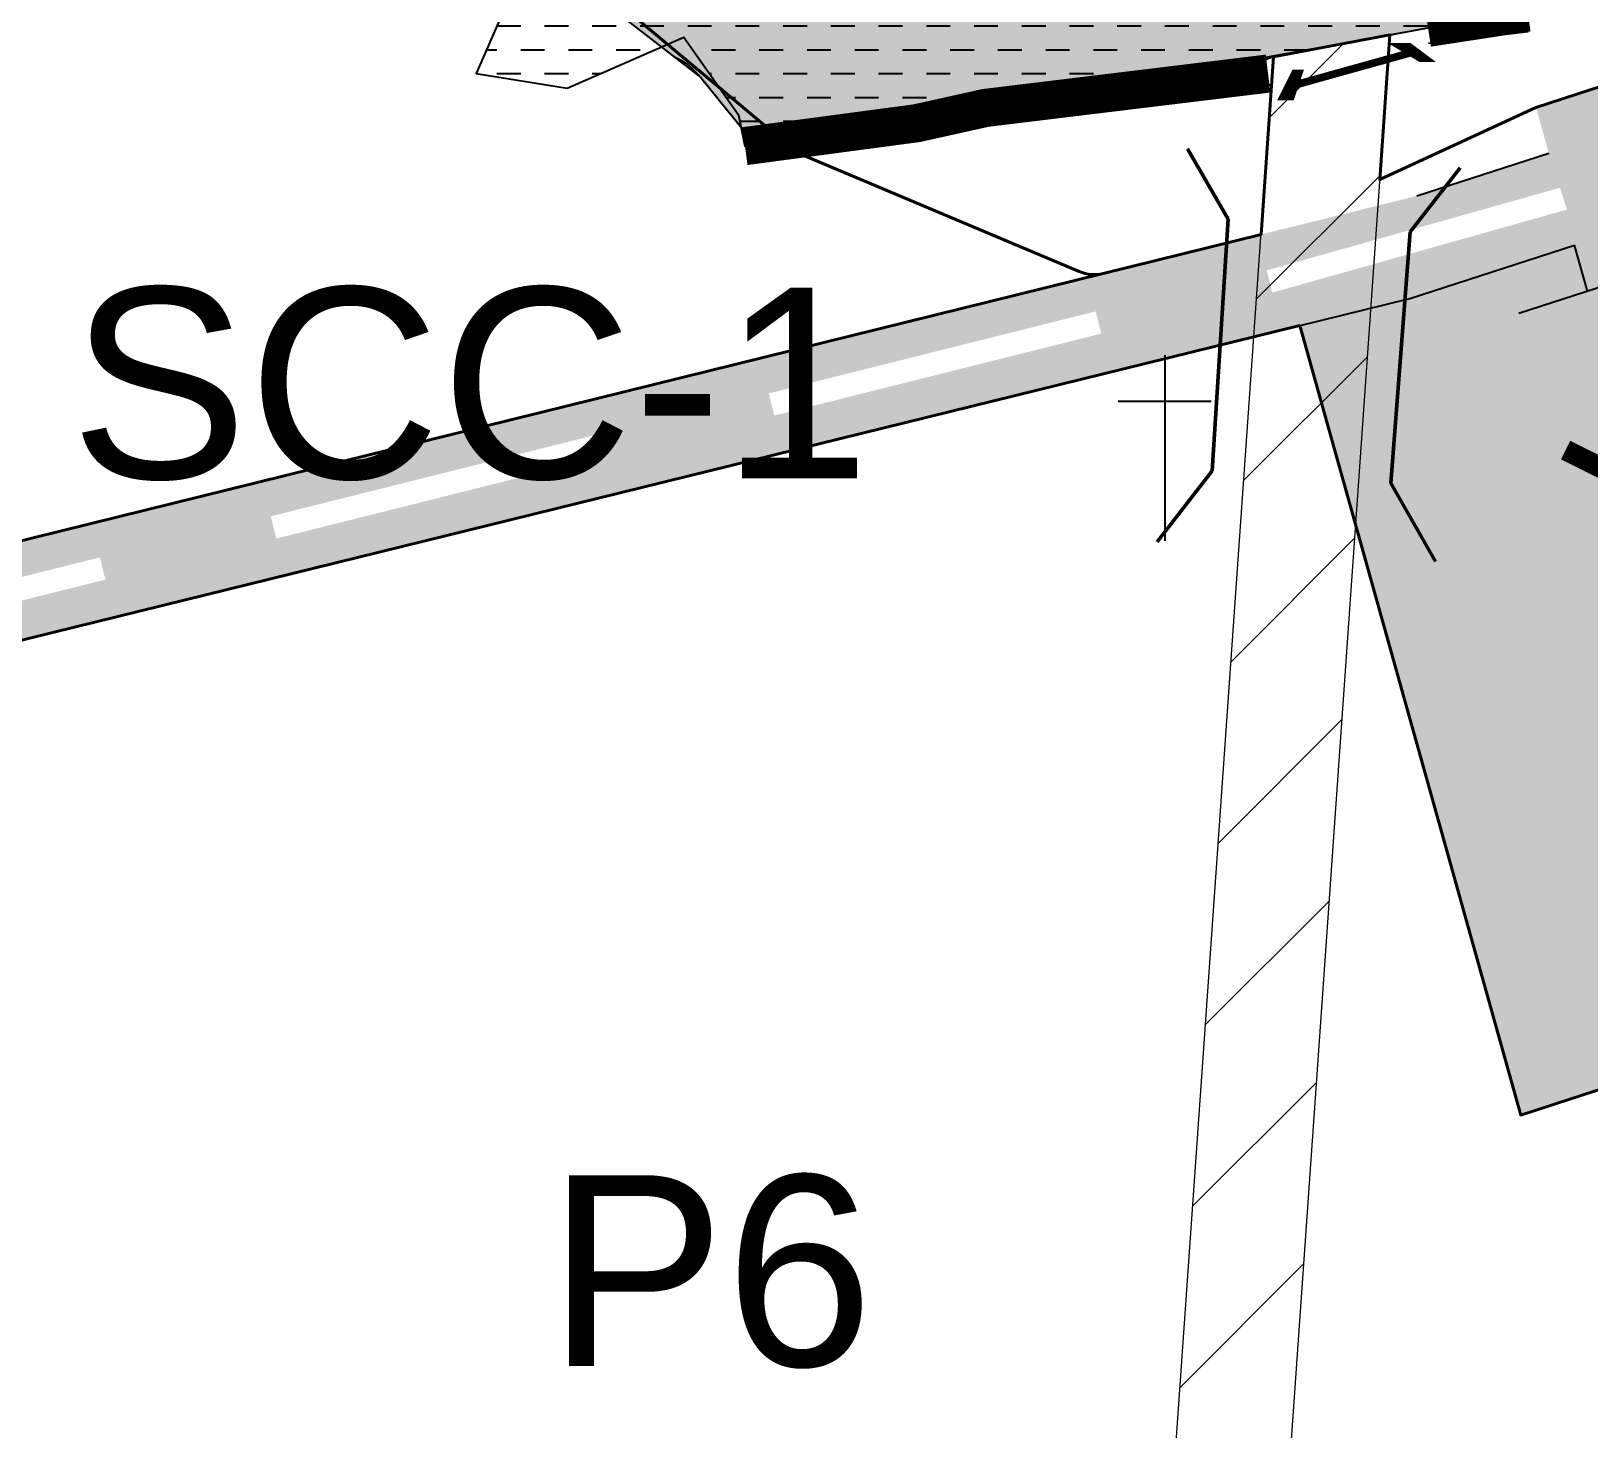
# Model space of a CAD drawing. Header units: metres. Extents: x 201400 to 215600, y 173235 to 1738400.
# Drawn here: x 203953 to 204361, y 1734819.9 to 1735186.1 of the extents above; entities that cross this region are included whole.
import ezdxf

# ---------------------------------------------------------------- set-up
doc = ezdxf.new("R2010")
doc.units = ezdxf.units.M
doc.header["$PDMODE"] = 1
doc.header["$PDSIZE"] = -10
for name, color, linetype in [('11 KV POWER LINE', 1, 'Continuous'), ('CHECK DAM', 6, 'Continuous'), ('name power lines', 1, 'Continuous'), ('Names', 1, 'Continuous'), ('new streem', 7, 'Continuous'), ('SINGLE CELL CULVERT', 7, 'Continuous')]:
    doc.layers.add(name, color=color, linetype=linetype)
doc.layers.add('250Acres', color=7, linetype='Continuous', lineweight=25)
doc.layers.add('BUND', color=7, linetype='Continuous', true_color=0x3dcfff)
doc.layers.add('STREAM', color=7, linetype='Continuous', lineweight=0, true_color=0x3dcfff)
doc.styles.get("Standard").update_dxf_attribs({"font": 'arial.ttf', "height": 50})
pattern_1 = [(0, (0, 0), (6.25, 6.25), [6.25, -6.25])]

# ---------------------------------------------------------------- blocks, each defined once
blk = doc.blocks.new('SINGLE CELL CULVERT')
at = {"layer": 'name power lines', "color": 160, "linetype": 'Continuous', "lineweight": 50, "ltscale": 190}
for p, q in [((-44.63211554248119, 42.80762459151447), (-55.25515639712103, 61.25975894508883)), ((3.05827189233969, 39.45714948885143), (16.15692822352867, 56.24272250616923)), ((-44.63211554248119, 42.80762459151447), (-48.78628018431482, -23.12300550029613)), ((3.05827189233969, 39.45714948885143), (-2.046747014654102, -26.40667859697714)), ((-63.24999811378075, -41.75298726046458), (-48.78628018431482, -23.12300550029613)), ((9.67006246294477, -46.87596613680944), (-2.046747014654102, -26.40667859697714))]:
    blk.add_line(p, q, dxfattribs=at)

msp = doc.modelspace()

# ---------------------------------------------------------------- hatches: boundary and pattern name
h = msp.add_hatch(color=253)
h.dxf.hatch_style = 1
h.paths.add_polyline_path([(205536.4135051743, 1735498.397063313), (206667.8875884388, 1735864.491629722), (206659.9999999992, 1735914.491629722), (206597.45, 1735894.253238523), (205917.715808713, 1735674.321560269), (205691.2312113899, 1735601.041242424), (204361.3911015763, 1735170.764274002), (204347.1634394153, 1735166.150173987), (204350.5319215958, 1735154.112709531), (204353.4564270689, 1735145.074055442), (204355.3034831573, 1735139.365431807), (204357.2743581522, 1735130.018225414), (204360.6455764306, 1735117.970983354), (204532.9734776244, 1735173.728608916), (205284.8220696278, 1735416.993292011), (205337.5984259034, 1735434.06936786)])
h.paths.add_polyline_path([(205329.5421461081, 1735451.914427561), (205245.3936799965, 1735425.256950739), (205242.3736857038, 1735434.790031798), (205326.5221518159, 1735461.44750862)], flags=16)
h.paths.add_polyline_path([(205447.0563219558, 1735501.016207084), (205531.2047880678, 1735527.673683906), (205534.22478236, 1735518.140602847), (205450.0763162484, 1735491.483126025)], flags=16)
h.paths.add_polyline_path([(205124.8595098563, 1735385.688252275), (205040.7110437447, 1735359.030775452), (205037.691049452, 1735368.563856511), (205121.8395155641, 1735395.221333334)], flags=16)
h.paths.add_polyline_path([(205651.7389582076, 1735567.24238237), (205735.8874243197, 1735593.899859193), (205738.9074186118, 1735584.366778134), (205654.7589525002, 1735557.709301311)], flags=16)
h.paths.add_polyline_path([(204920.1768736044, 1735319.462076989), (204836.0284074928, 1735292.804600166), (204833.0084132002, 1735302.337681225), (204917.1568793122, 1735328.995158048)], flags=16)
h.paths.add_polyline_path([(205859.4415887521, 1735623.935476597), (205856.4215944594, 1735633.468557656), (205940.5700605715, 1735660.126034479), (205943.5900548637, 1735650.59295342)], flags=16)
h.paths.add_polyline_path([(204712.4742430604, 1735262.768982761), (204715.4942373526, 1735253.235901702), (204631.345771241, 1735226.57842488), (204628.3257769483, 1735236.111505939)], flags=16)
h.paths.add_polyline_path([(206064.1242250039, 1735690.161651884), (206061.1042307112, 1735699.694732943), (206145.2526968233, 1735726.352209765), (206148.2726911155, 1735716.819128706)], flags=16)
h.paths.add_polyline_path([(204507.7916068086, 1735196.542807475), (204510.8116011008, 1735187.009726416), (204426.6631349892, 1735160.352249594), (204423.6431406965, 1735169.885330653)], flags=16)
h.paths.add_polyline_path([(206268.8068612557, 1735756.38782717), (206265.7868669631, 1735765.920908229), (206349.9353330751, 1735792.578385051), (206352.9553273673, 1735783.045303992)], flags=16)
h.paths.add_polyline_path([(206473.4894975075, 1735822.614002456), (206470.4695032149, 1735832.147083515), (206554.617969327, 1735858.804560338), (206557.6379636191, 1735849.271479279)], flags=16)
h = msp.add_hatch(color=253)
h.dxf.hatch_style = 1
h.paths.add_polyline_path([(203041.29199696, 1735000.875364602), (202843.04076387, 1735135.839622395), (202766.0085576275, 1735187.089400664), (202652.6042346708, 1735219.558328992), (202540.0942030898, 1735250.676374335, 0.4288992172783962), (202509.0322254577, 1735232.035674777, -0.4598806021382701), (202475.5168144284, 1735214.212315244), (202419.2655989274, 1735236.265119739), (202362.2054316767, 1735257.20606932), (202286.7243106143, 1735305.0171767), (202198.5904208341, 1735364.789872847, -0.03447855333465844), (202195.8802054304, 1735366.914543567), (202165.8044353139, 1735394.036761801, 0.2824262066230628), (202140.0863045676, 1735398.804209951), (202046.7654026768, 1735362.906420383, -0.1569763868201466), (202031.469129493, 1735362.051843483), (201969.112752681, 1735378.346619271, -0.4087861654892921), (201961.9206398031, 1735390.369953617), (201963.1555285247, 1735395.481738102, 0.3059255973875148), (201959.2478957031, 1735405.967028678), (201878.5746873828, 1735463.596277169, 0.03859538486408543), (201871.9763007398, 1735467.579783832), (201693.4916860394, 1735557.345285322), (201687.5656, 1735532.342), (201862.4702, 1735444.377), (201936.4769, 1735391.51), (201929.5521, 1735362.845), (202040.7198, 1735333.795), (202149.0619, 1735375.471), (202181.7012, 1735346.037), (202273.016, 1735284.107), (202351.0845, 1735234.657), (202410.3955, 1735212.89), (202519.7462, 1735170.02), (202533.4299, 1735226.581), (202645.8313, 1735195.493), (202755.3939, 1735164.124), (202829.0821, 1735115.099), (203025.0341, 1734981.7), (203149.2168, 1734851.568), (203263.3753, 1734869.518), (203331.4857186705, 1734848.458375855), (203393.8817260711, 1734864.227445599, 0.06463276915815909), (203417.8227779092, 1734873.69633197), (203447.7047457342, 1734890.243337143), (203477.7230604223, 1734905.863976704, -0.01813698026325959), (203500.0000000001, 1734915.627634207), (204314.1024383698, 1735116.049716999), (204357.2743581522, 1735130.018225414), (204355.3034831573, 1735139.365431807), (204278.0960439697, 1735117.609374842), (204276.6363868414, 1735123.429117196), (204353.4564270689, 1735145.074055442), (204350.5319215958, 1735154.112709531), (204315.9913924546, 1735142.936934296), (204282.3236731089, 1735134.619737445), (203520.9564120301, 1734946.533300057, 0.08434302836538603), (203512.6999946242, 1734945.13057896), (203476.0343726923, 1734932.301698125, 0.03582411761886752), (203466.1827781787, 1734928.041034347), (203435.8772151674, 1734912.27091929), (203405.7119668906, 1734895.567048841, -0.06463276918658103), (203387.7561780039, 1734888.465384061), (203363.620664637, 1734882.36572145, -0.1497560692175793), (203305.1047141294, 1734885.279907028, 0.03100344537991771), (203293.2152809638, 1734888.764204187), (203283.9277252422, 1734890.871228097, 0.09504710466181815), (203246.2704902838, 1734892.135640613), (203209.9931410415, 1734886.431480006, -0.2459751381787346), (203122.1151787176, 1734916.180135013)])
h.paths.add_polyline_path([(203107.9232645811, 1734917.291337422), (203115.2423987318, 1734909.621560833, 0.1761146384332992), (203182.2785007862, 1734876.397468286), (203181.611008709, 1734870.434712688, -0.1761146384270866), (203110.9016955849, 1734905.479303455), (203104.4832491204, 1734912.205242537)], flags=16)
h.paths.add_polyline_path([(203028.9294212801, 1734990.863579888), (202955.8126531216, 1735040.316611842), (202959.1741217402, 1735045.28657449), (203032.29015265, 1734995.834041179)], flags=16)
h.paths.add_polyline_path([(203284.0318933612, 1734881.106190841), (203291.1134700773, 1734879.49962697, -0.03100344538045878), (203301.8734070922, 1734876.346338042, 0.1497560692177326), (203365.9483728981, 1734873.155304834), (203390.0838862655, 1734879.254967445, 0.03228270532596696), (203400.4575508179, 1734882.601805375), (203402.6642739114, 1734877.022345438, -0.03228270530464187), (203391.5540178004, 1734873.437862213), (203367.4185044326, 1734867.338199602, -0.1497560692181543), (203299.8325815961, 1734870.704083945, 0.03100344537132181), (203289.7860105741, 1734873.648315043), (203282.7044338543, 1734875.254878915)], flags=16)
h.paths.add_polyline_path([(202870.023699243, 1735098.462612426), (202796.9069310845, 1735147.915644381), (202800.2683997032, 1735152.885607029), (202873.384430613, 1735103.433073718)], flags=16)
h.paths.add_polyline_path([(202756.5278451764, 1735174.584565774), (202671.4321520942, 1735198.044897704), (202673.0268201347, 1735203.829103254), (202758.1216551827, 1735180.369007878)], flags=16)
h.paths.add_polyline_path([(203483.5304878085, 1734924.859783088), (203515.8374332391, 1734936.163612977, -0.1009488616055907), (203521.9764517166, 1734936.999699736), (203568.7556062017, 1734948.555915719), (203570.379627472, 1734942.77673849), (203522.3975482378, 1734930.923354712, 0.1228276536441084), (203517.8189734163, 1734930.50026604), (203485.5120279857, 1734919.196436152)], flags=16)
h.paths.add_polyline_path([(202621.0580282564, 1735212.276910317), (202535.9623351743, 1735235.737242247), (202537.5570032147, 1735241.521447797), (202622.6518382627, 1735218.061352421)], flags=16)
h.paths.add_polyline_path([(203624.5696471168, 1734962.344060531), (203710.1872849058, 1734983.817931313), (203711.6478053399, 1734977.998405485), (203626.0293042451, 1734956.524318177)], flags=16)
h.paths.add_polyline_path([(202502.2671817847, 1735201.031400029, -0.2089250898094202), (202469.8594021308, 1735199.78166432), (202423.8577014832, 1735217.816234805), (202425.9271721822, 1735223.449532392), (202472.0493679461, 1735205.367722835, 0.2189201740648224), (202500.831828067, 1735207.029724915)], flags=16)
h.paths.add_polyline_path([(203754.9829937458, 1734994.561077219), (203840.6006315347, 1735016.034948), (203842.0611519689, 1735010.215422173), (203756.4426508741, 1734988.741334865)], flags=16)
h.paths.add_polyline_path([(202381.0983192277, 1735233.761559383), (202355.310454038, 1735243.225646341), (202310.0965715548, 1735271.864937333), (202313.4659804967, 1735276.833077227), (202357.9794776395, 1735248.637422978), (202383.1654906065, 1735239.394214395)], flags=16)
h.paths.add_polyline_path([(203885.396340343, 1735026.778093898), (203971.0139781319, 1735048.251964679), (203972.4744985661, 1735042.432438852), (203886.8559974713, 1735020.958351544)], flags=16)
h.paths.add_polyline_path([(202278.7489052576, 1735298.947387657), (202275.3811484791, 1735293.981683851), (202209.0480965927, 1735338.968979486), (202212.415853371, 1735343.934683291)], flags=16)
h.paths.add_polyline_path([(204015.8096891758, 1735058.995101664), (204101.4273269647, 1735080.468972445), (204102.8878473989, 1735074.649446618), (204017.2693463041, 1735053.17535931)], flags=16)
h.paths.add_polyline_path([(202177.2653617886, 1735370.908975782), (202172.3571269997, 1735367.255815387), (202155.4240634192, 1735382.525989484, 0.2824262066221948), (202145.6511737356, 1735384.337619781), (202119.2054447587, 1735374.16473038), (202117.0513018549, 1735379.764700768), (202143.4970308318, 1735389.937590169, -0.2824262066201669), (202159.4422718944, 1735386.981772317)], flags=16)
h.paths.add_polyline_path([(202075.6579288604, 1735357.413289596), (202052.330271845, 1735348.439830213, -0.1569763868212292), (202027.5503092871, 1735347.055415635), (202012.7704983892, 1735350.917630168), (202014.2874610495, 1735356.722699013), (202029.0672719482, 1735352.860484479, 0.1569763868192004), (202050.1761289417, 1735354.039800601), (202073.5037859565, 1735363.013259984)], flags=16)
h.paths.add_polyline_path([(204146.2230380086, 1735091.21210943), (204231.8406757975, 1735112.685980211), (204233.3011962317, 1735106.866454384), (204147.6826951369, 1735085.392367076)], flags=16)
h.paths.add_polyline_path([(201975.7732382063, 1735360.585639926), (201965.1939324753, 1735363.350191423, -0.3150088643801426), (201946.2548468879, 1735385.615071855, 0.1960712157721028), (201937.5065883981, 1735402.347365719), (201941.0425002481, 1735407.297167438), (201941.6994368034, 1735406.827882024, -0.2330797847329733), (201952.152651536, 1735387.348423368, 0.3315724031856997), (201966.7108951356, 1735369.155260267), (201977.1133691517, 1735366.436917888)], flags=16)
h.paths.add_polyline_path([(201902.342980874, 1735434.942333227), (201899.2365832583, 1735429.787740888), (201869.5649230904, 1735450.983817163), (201834.241701109, 1735469.20780182), (201836.9375454058, 1735474.568065203), (201870.4424939082, 1735457.582520189)], flags=16)
h.paths.add_polyline_path([(201777.8014981556, 1735504.309435048), (201775.106449005, 1735498.948771762), (201696.2476802944, 1735538.609315793), (201698.9435245911, 1735543.969579176)], flags=16)
at = {"true_color": 0xd7ecd5}
h = msp.add_hatch(color=254, dxfattribs=at)
h.dxf.hatch_style = 1
h.paths.add_polyline_path([(204561.0705957646, 1735182.819583632), (204375.9520525773, 1735122.923476594), (204373.9276407547, 1735122.268467187), (204360.6455764306, 1735117.970983354), (204360.041607689, 1735120.129300326), (204357.2743581522, 1735130.018225414), (204314.1024383698, 1735116.049716999), (204289.1784671042, 1735109.913739514), (204287.2354908162, 1735109.435402469), (204285.2925145281, 1735108.957065424), (204343.1751756754, 1734902.11005279), (204356.0477444668, 1734906.275042126), (204362.5152936307, 1734908.367652679), (204414.5850688868, 1734925.215110415), (204435.496177037, 1734931.981012688), (204492.5426995213, 1734950.438723936), (204618.8264071581, 1734991.29850135), (204621.8158497386, 1734995.076615396)])
at = {"layer": 'STREAM', "linetype": 'Continuous', "lineweight": 25}
h = msp.add_hatch(dxfattribs=at)
h.set_pattern_fill('DASH', color=256, scale=50, style=0)
h.set_pattern_definition(pattern_1)
h.paths.add_polyline_path([(204211.9236497208, 1735290.935419547), (204169.3, 1735296.5), (204134.1610773896, 1735291.266812911), (204116.1824405367, 1735279.371778077), (204110.6254073277, 1735250.309620677), (204096.3077313363, 1735224.567693481), (204102.989504626, 1735213.126836949), (204076.2638451704, 1735190.244831997), (204069.5827887323, 1735174.990453918), (204093.444626249, 1735171.176640482), (204123.9875202039, 1735184.524403732), (204138.315232117, 1735164.19700579), (204140, 1735156), (204185, 1735162), (204203, 1735166), (204318.9, 1735187), (204345, 1735191), (204308.0274721128, 1735247.903847605), (204304.9824923156, 1735275.901544523), (204309.0790453654, 1735298.938747815), (204303.9292893219, 1735302.929289322), (204268, 1735306), (204266.3891409238, 1735307.203619692), (204258, 1735309.1), (204250, 1735302.5), (204252, 1735295.9), (204250, 1735291), (204244.0998184624, 1735288.993977164)])
h = msp.add_hatch(dxfattribs=at)
h.set_pattern_fill('DASH', color=256, scale=50, style=0)
h.set_pattern_definition(pattern_1)
h.paths.add_polyline_path([(204211.9236497208, 1735290.935419547), (204169.3, 1735296.5), (204134.1610773896, 1735291.266812911), (204116.1824405367, 1735279.371778077), (204110.6254073277, 1735250.309620677), (204096.3077313363, 1735224.567693481), (204102.989504626, 1735213.126836949), (204076.2638451704, 1735190.244831997), (204069.5827887323, 1735174.990453918), (204093.444626249, 1735171.176640482), (204123.9875202039, 1735184.524403732), (204138.315232117, 1735164.19700579), (204140, 1735156), (204185, 1735162), (204203, 1735166), (204318.9, 1735187), (204345, 1735191), (204308.0274721128, 1735247.903847605), (204304.9824923156, 1735275.901544523), (204309.0790453654, 1735298.938747815), (204303.9292893219, 1735302.929289322), (204268, 1735306), (204266.3891409238, 1735307.203619692), (204258, 1735309.1), (204250, 1735302.5), (204252, 1735295.9), (204250, 1735291), (204244.0998184624, 1735288.993977164)])
at = {"layer": 'STREAM'}
h = msp.add_hatch(color=256, dxfattribs=at)
h.dxf.hatch_style = 1
edge = h.paths.add_edge_path()
edge.add_line((204090.5893487193, 1735203.273186112), (204121.3671906429, 1735179.444876422))
edge.add_arc((204113.3390099145, 1735161.813208237), 19.37336854505527, 38.986755761061204, 65.51892802239121, ccw=False)
edge.add_arc((221356.2336523753, 1749118.235736106), 22163.93444222591, 218.986755760941, 219.0454557799692)
edge.add_line((204142.6927893679, 1735156.359038582), (204184.9999999999, 1735162))
edge.add_line((204185, 1735162), (204203, 1735166))
edge.add_line((204203, 1735166), (204215.1710913558, 1735167.480267868))
edge.add_line((204215.1710913558, 1735167.480267868), (204340.1247927626, 1735190.998090823))
edge.add_arc((204559.4428754797, 1735308.813136855), 248.9594474573834, 182.9942332656861, 208.2441592400959, ccw=False)
edge.add_arc((204248.1233987228, 1735072.385786689), 232.0539704678949, 74.32410690802149, 104.7885093250502)
edge.add_arc((204180.591212654, 1735220.136695433), 77.0644459330191, 83.81714885405223, 174.9806911098568)
edge.add_arc((204071.0097725345, 1735229.761042294), 32.93882706902848, 306.4714662672864, 354.9806911097623, ccw=False)
h = msp.add_hatch(dxfattribs=at)
h.set_pattern_fill('ANSI31', color=256, scale=250)
h.set_pattern_definition([(45, (0, 0), (-22.09708691207961, 22.09708691207961), [])])
h.paths.add_polyline_path([(204278.4538602078, 1735179.39086305), (204308.930795494, 1735185.126996995), (204261.6682553999, 1734512.395883027), (204231.6550168991, 1734513.259971041)])

# ---------------------------------------------------------------- linework, layer by layer
for p, q in [((204315.9913924543, 1735142.936934296), (204350.5319215957, 1735154.112709531)), ((204314.1024383698, 1735116.049716999), (204357.2743581522, 1735130.018225414)), ((204360.6455764306, 1735117.970983354), (204357.2743581521, 1735130.018225414))]:
    msp.add_line(p, q)
at = {"color": 1}
for p, q in [((204249.9217242697, 1735101.236563503), (204249.9217242697, 1735052.587289777)), ((204262.0840427012, 1735089.074245071), (204237.7594058382, 1735089.074245071))]:
    msp.add_line(p, q, dxfattribs=at)
at = {"flags": 128}
msp.add_lwpolyline([(204231.5162676161, 1735095.718009867), (204314.1024383698, 1735116.049716999)], dxfattribs=at)
at = {"layer": '11 KV POWER LINE', "color": 2}
msp.add_point((204302, 1735099), dxfattribs=at)
at = {"layer": '250Acres', "color": 5, "lineweight": 40, "flags": 128}
msp.add_lwpolyline([(203637.715003772, 1735585.266504454), (203629.9969444655, 1735572.404484375), (203532.2938416641, 1735573.101422843), (203548.8968841914, 1735538.918741291), (203562.7576091533, 1735492.191791434), (203577.0134828282, 1735440.513007279), (203594.3203496486, 1735318.648481761), (203595.8945142286, 1735158.102776977), (203591.2278011679, 1734963.892984284), (204233.8460295315, 1735122.643930634, -0.1616694245960283), (204227.563315977, 1735123.137358365), (204153.7664238738, 1735154.246161779)], format="xyb", close=True, dxfattribs=at)
msp.add_lwpolyline([(203637.7150037719, 1735585.266504454), (204153.7664238738, 1735154.246161779), (204227.563315977, 1735123.137358365, 0.1616694241679792), (204233.8460295154, 1735122.64393063), (204275.1845739238, 1735132.856110594), (204278.4538602078, 1735179.39086305), (204308.930795494, 1735185.126996995), (204306.2686439429, 1735147.234150463), (204347.1634394153, 1735166.150173987), (204361.3911015763, 1735170.764274002), (204409.2084989894, 1735186.235851859)], format="xyb", dxfattribs=at)
msp.add_lwpolyline([(204618.8264071582, 1734991.29850135), (204492.5426995213, 1734950.438723936), (204435.496177037, 1734931.981012688), (204414.5850688868, 1734925.215110415), (204362.5152936307, 1734908.367652679), (204356.0477444668, 1734906.275042126), (204343.1751756754, 1734902.11005279), (204285.2925145281, 1735108.957065424), (203585.5728017772, 1734936.69461344), (203583.5329660617, 1734851.804870641), (203583.5373409549, 1734851.791575771), (203683.0949, 1734810.873), (203695.9173, 1734806.758), (203740.74, 1734795.949), (203866.3858, 1734749.789), (204235.646, 1734583.489), (204229.4654599157, 1734523.327152416), (204248.1179481886, 1734522.790143005)], close=True, dxfattribs=at)
at = {"layer": 'BUND', "color": 151, "linetype": 'Continuous', "ltscale": 50}
msp.add_lwpolyline([(204310.8233081491, 1735295.808629227, 0.1337145095625673), (204188.8911920079, 1735296.752876294, 0.4201741192171631), (204103.8222880858, 1735226.879176252, -0.2148799619842872), (204090.5893487193, 1735203.273186112), (204128.3977628985, 1735174.001783517), (204144.4663081454, 1735154.172758327), (204340.1247927626, 1735190.998090823)], format="xyb", dxfattribs=at)
at = {"layer": 'BUND', "color": 151, "const_width": 10, "elevation": 306.543976}
msp.add_lwpolyline([(204345, 1735191), (204318.9, 1735187)], dxfattribs=at)
at = {"layer": 'BUND', "const_width": 10}
for points, elevation in [([(204345, 1735191), (204318.9, 1735187)], 306.543976), ([(204345, 1735191), (204318.9, 1735187)], 306.543976), ([(204140, 1735156), (204185, 1735162), (204203, 1735166), (204277, 1735175)], 307.309418), ([(204140, 1735156), (204185, 1735162), (204203, 1735166), (204277, 1735175)], 307.309418)]:
    msp.add_lwpolyline(points, dxfattribs=dict(at, elevation=elevation))
at = {"layer": 'BUND', "linetype": 'Continuous'}
for points, elevation in [([(204319, 1735183), (204345.1, 1735186)], 305.961639), ([(204319, 1735183), (204345.1, 1735186)], 305.961639), ([(204319, 1735183), (204345.1, 1735186)], 305.961639), ([(204277, 1735172), (204203, 1735164), (204181.9051316702, 1735156.968377223), (204143, 1735152)], 306.369232), ([(204277, 1735172), (204203, 1735164), (204181.9051316702, 1735156.968377223), (204143, 1735152)], 306.369232)]:
    msp.add_lwpolyline(points, dxfattribs=dict(at, elevation=elevation))
at = {"layer": 'BUND', "linetype": 'Continuous', "ltscale": 50}
msp.add_lwpolyline([(204121.367190643, 1735179.444876422, -0.116288417677417), (204128.3977628985, 1735174.001783517, 0.0002878811264509575), (204144.4663081454, 1735154.172758327)], format="xyb", dxfattribs=at)
at = {"layer": 'CHECK DAM', "linetype": 'Continuous', "const_width": 2}
for points, elevation in [([(204284, 1735172), (204314.5, 1735180.5)], 305.915649), ([(204284, 1735172), (204314.5, 1735180.5)], 305.915649), ([(204284, 1735172), (204314.5, 1735180.5)], 305.915649), ([(204314, 1735182), (204312, 1735182), (204317, 1735179), (204318, 1735179), (204314, 1735182)], 305.36), ([(204314, 1735182), (204312, 1735182), (204317, 1735179), (204318, 1735179), (204314, 1735182)], 305.36), ([(204314, 1735182), (204312, 1735182), (204317, 1735179), (204318, 1735179), (204314, 1735182)], 305.36), ([(204281, 1735169), (204283, 1735169), (204285, 1735175), (204284, 1735175), (204281, 1735169)], 305.915649), ([(204281, 1735169), (204283, 1735169), (204285, 1735175), (204284, 1735175), (204281, 1735169)], 305.915649), ([(204281, 1735169), (204283, 1735169), (204285, 1735175), (204284, 1735175), (204281, 1735169)], 305.915649)]:
    msp.add_lwpolyline(points, dxfattribs=dict(at, elevation=elevation))
at = {"layer": 'name power lines', "color": 0, "linetype": 'Continuous', "ltscale": 50}
msp.add_lwpolyline([(205284.8220696278, 1735416.993292011), (204342.6860347332, 1735112.16007639)], dxfattribs=at)
at = {"layer": 'name power lines', "color": 0, "linetype": 'Continuous', "ltscale": 190}
msp.add_lwpolyline([(204278.4538602078, 1735179.39086305), (204250.7403174103, 1735169.161115396), (204277.9417699917, 1735172.101812972)], close=True, dxfattribs=at)
at = {"layer": 'new streem', "color": 151, "const_width": 10, "elevation": 307.309418}
msp.add_lwpolyline([(204140, 1735156), (204185, 1735162), (204203, 1735166), (204277, 1735175)], dxfattribs=at)
at = {"layer": 'STREAM', "linetype": 'Continuous'}
msp.add_lwpolyline([(204076.2638451704, 1735190.244831997), (204069.5827887323, 1735174.990453918), (204093.444626249, 1735171.176640482), (204093.444626249, 1735171.176640482), (204123.9875202039, 1735184.524403732), (204123.9875202039, 1735184.524403732), (204138.315232117, 1735164.19700579), (204140, 1735156), (204185, 1735162), (204203, 1735166), (204318.9, 1735187)], dxfattribs=at)
at = {"layer": 'STREAM', "linetype": 'Continuous', "lineweight": 25}
msp.add_lwpolyline([(204076.2638451704, 1735190.244831997), (204069.5827887323, 1735174.990453918), (204093.444626249, 1735171.176640482), (204093.444626249, 1735171.176640482), (204123.9875202039, 1735184.524403732), (204123.9875202039, 1735184.524403732), (204138.315232117, 1735164.19700579), (204140, 1735156), (204185, 1735162), (204203, 1735166), (204318.9, 1735187)], dxfattribs=at)
msp.add_lwpolyline([(204076.2638451704, 1735190.244831997), (204069.5827887323, 1735174.990453918), (204093.444626249, 1735171.176640482), (204093.444626249, 1735171.176640482), (204123.9875202039, 1735184.524403732), (204123.9875202039, 1735184.524403732), (204138.315232117, 1735164.19700579), (204140, 1735156), (204185, 1735162), (204203, 1735166), (204318.9, 1735187)], dxfattribs=at)
at = {"layer": 'STREAM'}
msp.add_lwpolyline([(204278.4538602078, 1735179.39086305), (204308.930795494, 1735185.126996995), (204261.6682553999, 1734512.395883027), (204231.6550168991, 1734513.259971041), (204278.4538602078, 1735179.39086305)], dxfattribs=at)
at = {"layer": 'STREAM', "elevation": 306.369232}
msp.add_lwpolyline([(204277.9417699917, 1735172.101812972), (204203, 1735164), (204181.9051316702, 1735156.968377223), (204143, 1735152)], dxfattribs=at)

# ---------------------------------------------------------------- block references
at = {"layer": 'SINGLE CELL CULVERT'}
msp.add_blockref('SINGLE CELL CULVERT', (204311.1728912087, 1735094.064108117, -301.2899181960946), dxfattribs=at)

# ---------------------------------------------------------------- texts
at = {"layer": '250Acres', "linetype": 'Continuous', "lineweight": 40, "ltscale": 50}
msp.add_text('15 Acre', height=50, rotation=333.4539926068261, dxfattribs=at).set_placement((204348.9563669684, 1735076.309264993, -0.04258391247144341))
msp.add_text('P6', height=50, dxfattribs=at).set_placement((204088.2125643488, 1734836.360924299))
at = {"layer": 'Names', "color": 7, "linetype": 'Continuous', "ltscale": 50}
msp.add_text('SCC-1', height=50, dxfattribs=at).set_placement((203963.207896733, 1735068.941772182))

doc.saveas('drawing.dxf')
